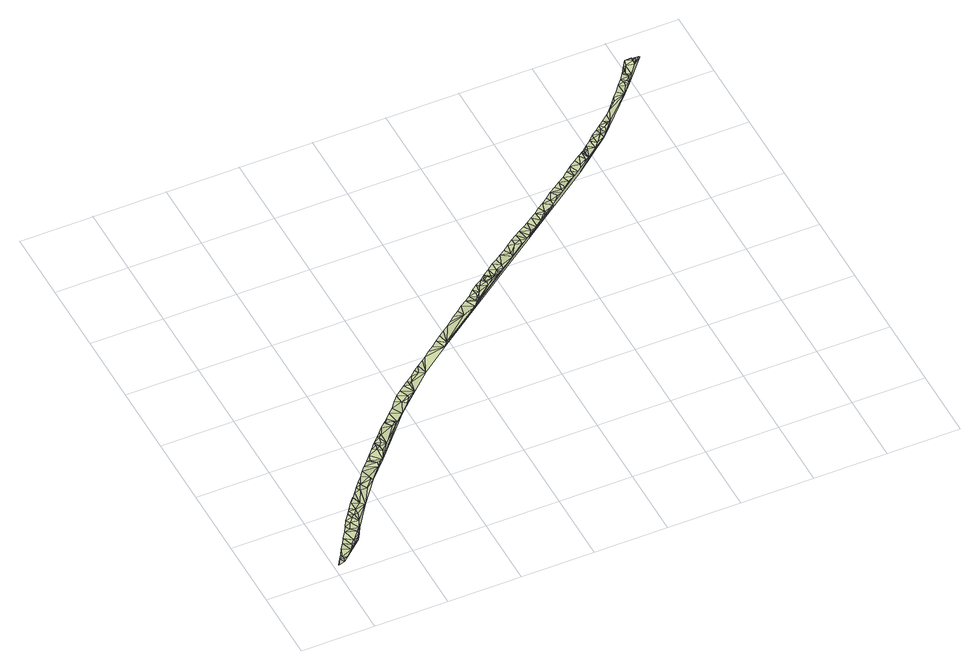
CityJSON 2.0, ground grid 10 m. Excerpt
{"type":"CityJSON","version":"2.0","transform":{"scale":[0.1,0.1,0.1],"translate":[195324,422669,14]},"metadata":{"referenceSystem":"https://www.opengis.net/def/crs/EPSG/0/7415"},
"CityObjects":{
"landuse1":{"type":"LandUse","attributes":{"3df_class":"Terrain","bgt_status":"bestaand","bgt_functie":"berm","relatievehoogteligging":0,"bgt_fysiekvoorkomen":"groenvoorziening","ondersteunendwegdeeloptalud":"false","plus_fysiekvoorkomen":"gras- en kruidachtigen","aantal_punten":0},"geometry":[{"type":"MultiSurface","lod":"1","boundaries":[[[0,1,2]],[[3,4,5]],[[6,7,8]],[[9,10,11]],[[12,13,14]],[[15,16,17]],[[18,19,20]],[[21,22,16]],[[21,23,22]],[[24,21,15]],[[25,26,27]],[[14,28,24]],[[13,28,14]],[[29,30,31]],[[32,13,12]],[[33,32,7]],[[34,33,35]],[[36,37,34]],[[38,39,40]],[[41,42,43]],[[37,43,44]],[[45,46,11]],[[10,47,48]],[[10,49,47]],[[50,49,10]],[[51,52,53]],[[54,55,56]],[[53,57,58]],[[59,58,57]],[[60,59,57]],[[27,61,60]],[[62,63,26]],[[64,62,25]],[[65,66,54]],[[67,68,69]],[[70,69,68]],[[25,71,72]],[[73,74,75]],[[76,73,77]],[[78,76,79]],[[31,30,78]],[[29,80,30]],[[81,80,29]],[[81,82,80]],[[40,83,81]],[[84,39,38]],[[85,84,86]],[[56,85,86]],[[54,87,55]],[[87,88,55]],[[89,87,54]],[[54,66,89]],[[90,66,65]],[[91,90,65]],[[65,92,91]],[[93,92,65]],[[93,94,92]],[[93,95,94]],[[93,96,95]],[[97,98,96]],[[99,100,101]],[[97,102,103]],[[104,1,105]],[[97,99,101]],[[106,107,100]],[[108,109,110]],[[108,111,109]],[[105,1,112]],[[113,0,114]],[[113,115,0]],[[113,116,115]],[[115,116,117]],[[118,119,120]],[[119,121,122]],[[123,124,125]],[[126,123,127]],[[128,126,127]],[[128,5,126]],[[129,130,131]],[[131,132,133]],[[133,132,134]],[[135,133,134]],[[136,137,138]],[[139,138,140]],[[140,141,142]],[[143,140,144]],[[145,146,147]],[[148,149,150]],[[150,149,151]],[[152,153,154]],[[155,152,154]],[[156,155,154]],[[157,158,159]],[[160,161,162]],[[163,160,164]],[[165,163,166]],[[167,165,168]],[[169,170,171]],[[172,173,168]],[[172,174,173]],[[172,159,174]],[[169,175,157]],[[159,158,176]],[[177,178,179]],[[169,180,175]],[[169,171,180]],[[181,182,183]],[[183,182,184]],[[177,185,178]],[[186,187,188]],[[189,190,191]],[[153,65,192]],[[193,194,195]],[[196,174,197]],[[169,159,192]],[[141,140,138]],[[145,143,144]],[[128,127,198]],[[199,135,134]],[[24,28,200]],[[7,12,201]],[[159,172,192]],[[157,159,169]],[[190,185,202]],[[186,184,187]],[[191,203,189]],[[204,184,186]],[[7,32,12]],[[36,41,37]],[[130,132,131]],[[149,148,147]],[[205,111,206]],[[124,207,208]],[[97,101,102]],[[209,210,205]],[[118,115,117]],[[120,119,122]],[[210,113,114]],[[3,5,211]],[[191,187,203]],[[186,188,212]],[[213,210,209]],[[214,121,119]],[[119,118,117]],[[198,127,125]],[[128,121,209]],[[130,129,3]],[[188,187,191]],[[177,189,182]],[[191,190,215]],[[184,182,203]],[[216,72,217]],[[29,71,25]],[[14,218,219]],[[12,14,220]],[[8,7,201]],[[221,35,6]],[[86,84,38]],[[54,56,38]],[[44,43,222]],[[9,41,221]],[[42,11,223]],[[9,11,224]],[[225,78,79]],[[29,31,71]],[[24,200,21]],[[14,24,218]],[[37,44,226]],[[34,37,226]],[[223,46,222]],[[42,223,222]],[[60,61,59]],[[25,27,227]],[[201,12,220]],[[8,201,219]],[[142,141,228]],[[152,151,153]],[[144,140,142]],[[145,144,146]],[[178,185,190]],[[189,178,190]],[[164,229,193]],[[156,154,195]],[[193,229,230]],[[166,163,231]],[[117,214,119]],[[137,136,135]],[[137,65,153]],[[142,228,137]],[[27,63,61]],[[62,26,25]],[[27,26,63]],[[227,27,60]],[[202,185,215]],[[190,202,215]],[[217,72,75]],[[68,216,217]],[[64,70,62]],[[232,67,64]],[[217,75,233]],[[68,217,233]],[[229,162,230]],[[160,162,229]],[[234,1,104]],[[210,114,234]],[[137,228,138]],[[149,146,153]],[[146,144,142]],[[153,146,142]],[[208,207,122]],[[128,198,121]],[[3,129,4]],[[130,3,211]],[[53,58,51]],[[60,57,18]],[[195,154,153]],[[192,164,193]],[[111,112,235]],[[205,105,111]],[[128,211,5]],[[153,142,137]],[[43,42,222]],[[41,43,37]],[[81,83,82]],[[38,40,236]],[[40,39,83]],[[29,38,237]],[[184,203,187]],[[170,238,181]],[[238,169,182]],[[169,238,170]],[[227,60,18]],[[25,227,18]],[[20,53,50]],[[57,19,18]],[[53,52,50]],[[57,53,19]],[[230,162,161]],[[160,229,164]],[[230,161,194]],[[193,230,194]],[[194,161,156]],[[195,194,156]],[[181,183,204]],[[170,181,204]],[[138,228,141]],[[136,138,139]],[[97,103,98]],[[99,205,106]],[[107,108,110]],[[65,99,93]],[[106,206,107]],[[209,205,99]],[[99,106,100]],[[209,99,65]],[[151,149,153]],[[150,151,152]],[[56,239,85]],[[38,56,86]],[[64,69,70]],[[232,64,25]],[[35,33,7]],[[6,35,7]],[[34,226,33]],[[221,41,36]],[[11,46,223]],[[41,224,42]],[[224,11,42]],[[9,224,41]],[[75,72,77]],[[233,75,74]],[[134,132,199]],[[136,240,135]],[[168,165,166]],[[172,168,192]],[[67,72,216]],[[69,64,67]],[[67,232,72]],[[68,67,216]],[[128,130,211]],[[65,137,128]],[[128,137,130]],[[65,128,209]],[[199,132,130]],[[137,199,130]],[[135,240,133]],[[137,135,199]],[[174,159,197]],[[167,168,173]],[[173,174,196]],[[167,173,196]],[[2,1,234]],[[104,210,234]],[[114,0,2]],[[234,114,2]],[[36,34,35]],[[221,36,35]],[[72,71,77]],[[25,72,232]],[[111,105,112]],[[206,111,108]],[[15,21,16]],[[218,15,17]],[[231,163,164]],[[168,166,231]],[[231,164,192]],[[168,231,192]],[[179,178,189]],[[177,179,189]],[[79,76,77]],[[31,78,225]],[[225,79,77]],[[31,225,71]],[[175,180,241]],[[157,175,241]],[[197,159,176]],[[196,197,176]],[[77,71,225]],[[75,77,73]],[[125,127,123]],[[122,121,208]],[[121,198,125]],[[209,121,214]],[[48,47,45]],[[9,50,10]],[[191,215,212]],[[188,191,212]],[[183,184,204]],[[238,182,181]],[[117,116,213]],[[214,117,209]],[[6,8,219]],[[221,6,219]],[[218,24,15]],[[219,218,17]],[[213,116,210]],[[117,213,209]],[[210,116,113]],[[105,205,104]],[[93,99,97]],[[96,93,97]],[[182,189,203]],[[177,182,169]],[[236,40,81]],[[38,236,237]],[[220,14,219]],[[201,220,219]],[[55,88,239]],[[56,55,239]],[[205,210,104]],[[106,205,206]],[[147,148,145]],[[149,147,146]],[[125,124,208]],[[121,125,208]],[[193,195,153]],[[192,193,153]],[[50,52,49]],[[19,53,20]],[[20,50,9]],[[18,20,9]],[[237,236,81]],[[29,237,81]],[[109,111,235]],[[110,109,235]],[[107,206,108]],[[100,107,110]],[[10,48,45]],[[11,10,45]]]}]}
},
"vertices":[
[388,395,10],[380,388,10],[384,390,9],[474,440,10],[468,450,10],[460,445,10],[49,46,16],[39,41,14],[44,41,15],[79,91,14],[74,96,14],[64,86,16],[34,36,13],[24,41,14],[29,26,15],[14,16,15],[11,8,18],[17,13,18],[107,126,14],[104,126,16],[94,116,14],[8,15,16],[3,6,17],[2,6,17],[14,21,14],[133,154,13],[119,161,11],[124,151,14],[18,32,15],[190,216,13],[176,224,12],[179,206,12],[29,49,14],[35,58,14],[44,61,13],[49,51,16],[54,56,16],[49,71,13],[221,245,12],[204,252,14],[209,241,14],[59,66,17],[59,81,14],[54,76,15],[45,75,14],[63,99,16],[57,91,16],[70,106,16],[69,106,17],[76,114,15],[84,116,15],[88,129,14],[82,122,14],[89,126,13],[248,270,12],[239,271,14],[224,261,13],[104,131,16],[95,137,14],[101,145,14],[124,146,12],[107,152,14],[121,167,13],[114,159,13],[134,171,15],[289,301,11],[259,295,12],[139,176,14],[135,181,17],[134,176,17],[128,174,15],[174,201,15],[149,176,14],[155,203,15],[148,195,16],[149,191,16],[162,210,14],[169,201,14],[169,217,12],[164,211,13],[183,231,12],[199,236,12],[190,239,13],[197,246,14],[212,258,14],[220,264,13],[219,256,15],[244,283,13],[236,277,14],[252,289,13],[267,301,12],[275,307,12],[283,314,12],[294,306,12],[291,320,12],[299,326,11],[307,332,11],[334,340,12],[314,338,11],[354,350,10],[347,363,11],[338,357,11],[330,350,11],[322,344,11],[384,380,13],[374,380,10],[359,355,12],[359,360,10],[364,365,9],[364,370,11],[355,369,10],[369,370,11],[371,382,11],[394,390,10],[389,390,11],[396,400,11],[399,390,10],[404,395,12],[404,406,12],[414,400,12],[412,411,11],[434,410,9],[420,417,11],[444,434,12],[436,428,11],[444,425,12],[452,439,12],[454,430,11],[464,430,9],[476,456,8],[484,445,8],[484,462,8],[494,455,7],[492,467,8],[499,460,9],[504,465,8],[508,478,9],[519,470,9],[519,480,8],[516,484,10],[524,490,10],[529,480,12],[539,485,9],[533,496,10],[539,490,9],[541,502,10],[544,490,11],[554,500,9],[550,508,9],[564,505,9],[558,515,9],[564,515,8],[566,521,10],[574,510,6],[579,520,9],[575,527,10],[583,533,10],[652,589,11],[645,582,11],[644,570,12],[599,545,10],[592,539,10],[594,540,8],[607,551,10],[609,540,8],[614,558,10],[614,555,9],[622,564,10],[624,555,12],[681,606,11],[680,622,12],[673,613,12],[634,560,6],[629,565,8],[634,565,10],[664,600,11],[637,576,10],[726,657,11],[719,655,15],[724,655,14],[666,605,12],[689,625,12],[694,620,11],[694,625,12],[699,630,13],[715,656,14],[693,638,12],[699,640,9],[699,645,9],[714,645,14],[714,650,16],[704,650,12],[626,549,11],[594,525,9],[589,535,11],[589,525,10],[629,570,10],[639,570,12],[454,425,10],[504,460,10],[13,23,15],[39,36,15],[714,655,16],[704,635,11],[687,630,12],[384,375,12],[364,360,10],[428,422,11],[434,415,10],[409,390,12],[394,385,11],[469,435,9],[699,647,12],[404,390,12],[414,395,11],[705,655,15],[144,181,14],[144,186,17],[19,16,16],[42,34,19],[34,31,15],[55,56,15],[51,83,15],[54,86,17],[64,81,14],[174,206,15],[40,66,14],[129,151,15],[524,475,10],[599,540,9],[594,535,8],[614,545,10],[139,166,15],[142,188,17],[384,385,10],[363,376,11],[209,236,14],[204,231,12],[689,620,10],[228,270,13],[500,473,9],[659,597,12]
]}
